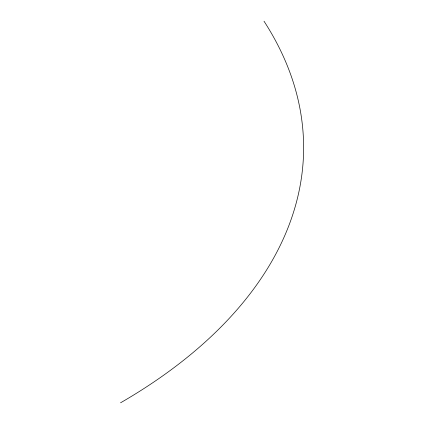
<?xml version="1.0" encoding="UTF-8"?>
<svg xmlns="http://www.w3.org/2000/svg" width="424" height="424" viewBox="0 0 424 424"><rect width="100%" height="100%" fill="white"/><g stroke="black" fill="none" stroke-linecap="round" stroke-linejoin="round"><path stroke-width="0.64" d="M264.004 21.2A625.045 360.866 0 0 1 120.549 402.8"/></g></svg>
